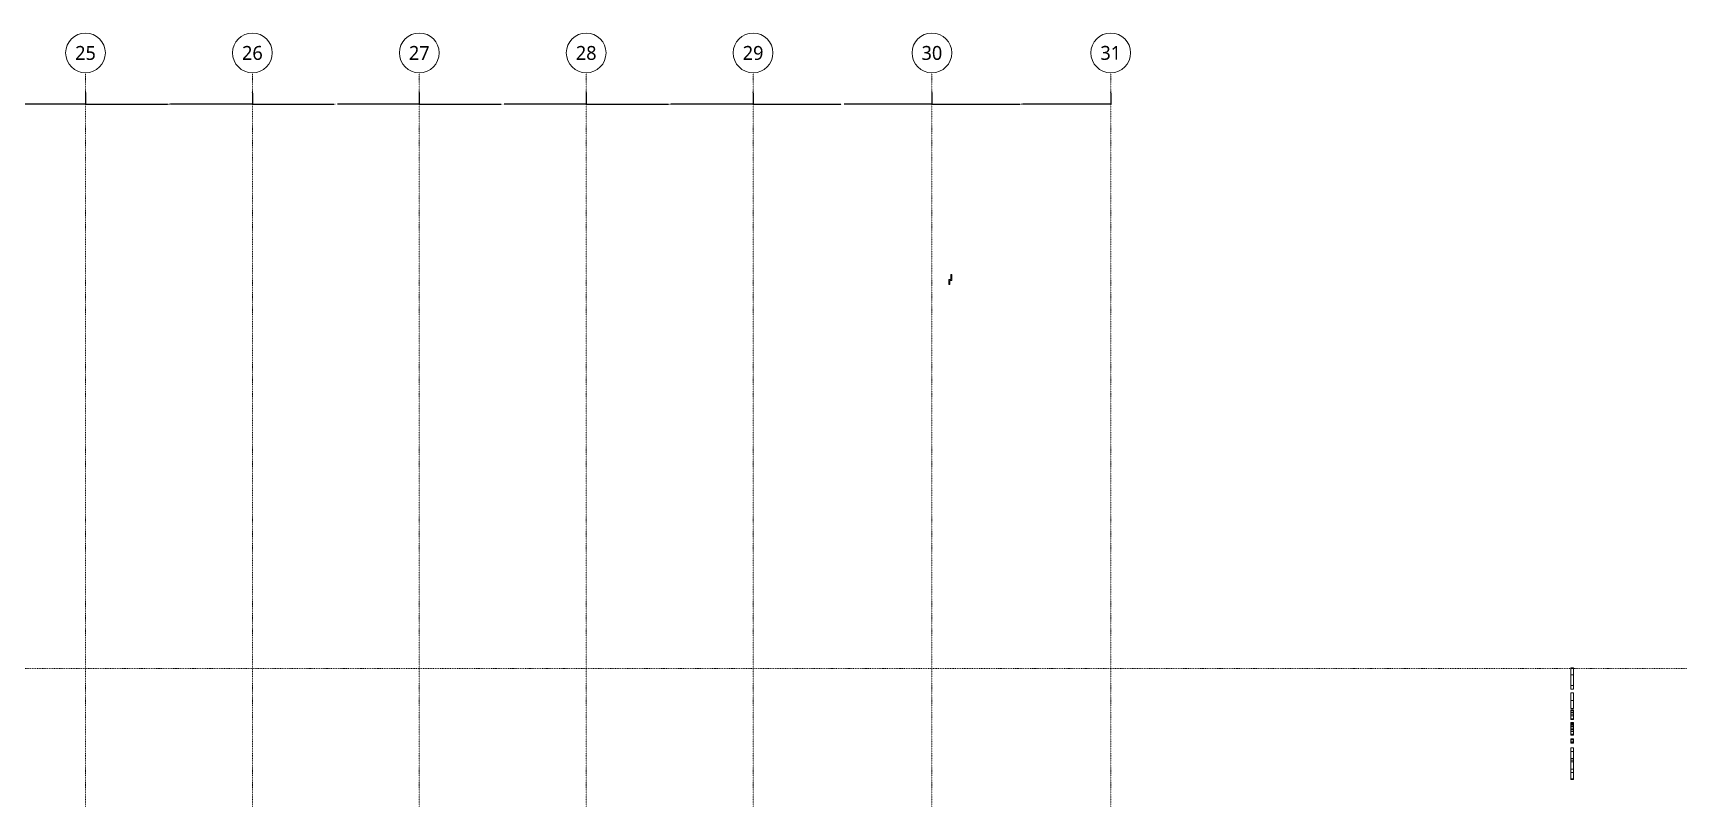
# Model space of a CAD drawing. Extents: x -255138 to 664740, y -29000 to 131250.
# Drawn here: x 207361 to 290600, y 92686 to 131250 of the extents above; entities that cross this region are included whole.
import ezdxf
from ezdxf.enums import TextEntityAlignment as Align

# ---------------------------------------------------------------- set-up
doc = ezdxf.new("R2010")
doc.units = 0
doc.header["$LTSCALE"] = 10
doc.linetypes.add('H12PL4$0$JJP_三點線', pattern=[0.9, 0.3, -0.15, 0, -0.15, 0, -0.15, 0, -0.15])
for name, color, linetype in [('H12PL4$0$A-DIM', 252, 'Continuous'), ('H12PL4$0$A-WALL-EX', 252, 'Continuous'), ('H12PL4$0$S-GRID', 252, 'Continuous')]:
    doc.layers.add(name, color=color, linetype=linetype)
doc.styles.add('H12PL4$0$dim-txt', font='isocp.shx', dxfattribs={"width": 0.7, "bigfont": 'chineset.shx'})
doc.styles.add('H12PL4$0$Standard', font='', dxfattribs={"width": 0.8})
doc.styles.get('H12PL4$0$Standard').set_extended_font_data('Microsoft JhengHei')
doc.dimstyles.new('H12PL4$0$ARCH-dim-200MM', dxfattribs={"dimscale": 200, "dimtxt": 0.3, "dimasz": 0.1, "dimexe": 0.1, "dimexo": 0.1, "dimgap": 0.05, "dimtad": 1, "dimdec": 0, "dimlfac": 10, "dimrnd": 0.5, "dimdsep": 46, "dimtxsty": 'H12PL4$0$dim-txt', "dimblk": 'H12PL4$0$_Dot', "dimcen": 2, "dimclrd": 256, "dimclre": 256, "dimclrt": 256, "dimadec": 0, "dimazin": 0, "dimtfac": 1, "dimtix": 1, "dimtmove": 2, "dimatfit": 3, "dimldrblk": 'H12PL4$0$_OBLIQUE', "dimfxl": 1, "dimtvp": 1, "dimtolj": 1, "dimarcsym": 0})

# ---------------------------------------------------------------- blocks, each defined once
blk = doc.blocks.new('*D191')
at = {"layer": 'DEFPOINTS', "color": 0, "linetype": 'Continuous', "transparency": 16777216}
for p in [(201600, 128250), (210000, 128250), (210000, 127670)]:
    blk.add_point(p, dxfattribs=at)
at = {"layer": 'H12PL4$0$A-DIM', "linetype": 'Continuous', "lineweight": -2, "transparency": 16777216}
for p, q in [((201600, 128230), (201600, 127650)), ((210000, 128230), (210000, 127650)), ((201620, 127670), (205721, 127670)), ((209980, 127670), (205879, 127670))]:
    blk.add_line(p, q, dxfattribs=at)
at = {"layer": 'H12PL4$0$A-DIM', "linetype": 'Continuous', "lineweight": 0, "transparency": 16777216, "insert": (205800, 127670), "char_height": 60, "attachment_point": 5, "style": 'H12PL4$0$dim-txt'}
blk.add_mtext('\\A1;84000', dxfattribs=at)
blk = doc.blocks.new('H12PL4$0$_Dot')
blk = doc.blocks.new('H12PL4$0$_OBLIQUE')
at = {"color": 0, "linetype": 'ByBlock', "lineweight": -2}
blk.add_line((-0.5, -0.5), (0.5, 0.5), dxfattribs=at)
blk = doc.blocks.new('*D192')
at = {"layer": 'DEFPOINTS', "color": 0, "linetype": 'Continuous', "transparency": 16777216}
for p in [(210000, 128250), (218400, 128250), (218400, 127670)]:
    blk.add_point(p, dxfattribs=at)
at = {"layer": 'H12PL4$0$A-DIM', "linetype": 'Continuous', "lineweight": -2, "transparency": 16777216}
for p, q in [((210000, 128230), (210000, 127650)), ((218400, 128230), (218400, 127650)), ((210020, 127670), (214121, 127670)), ((218380, 127670), (214279, 127670))]:
    blk.add_line(p, q, dxfattribs=at)
at = {"layer": 'H12PL4$0$A-DIM', "linetype": 'Continuous', "lineweight": 0, "transparency": 16777216, "insert": (214200, 127670), "char_height": 60, "attachment_point": 5, "style": 'H12PL4$0$dim-txt'}
blk.add_mtext('\\A1;84000', dxfattribs=at)
blk = doc.blocks.new('*D193')
at = {"layer": 'DEFPOINTS', "color": 0, "linetype": 'Continuous', "transparency": 16777216}
for p in [(218400, 128250), (226800, 128250), (226800, 127670)]:
    blk.add_point(p, dxfattribs=at)
at = {"layer": 'H12PL4$0$A-DIM', "linetype": 'Continuous', "lineweight": -2, "transparency": 16777216}
for p, q in [((218400, 128230), (218400, 127650)), ((226800, 128230), (226800, 127650)), ((218420, 127670), (222521, 127670)), ((226780, 127670), (222679, 127670))]:
    blk.add_line(p, q, dxfattribs=at)
at = {"layer": 'H12PL4$0$A-DIM', "linetype": 'Continuous', "lineweight": 0, "transparency": 16777216, "insert": (222600, 127670), "char_height": 60, "attachment_point": 5, "style": 'H12PL4$0$dim-txt'}
blk.add_mtext('\\A1;84000', dxfattribs=at)
blk = doc.blocks.new('*D194')
at = {"layer": 'DEFPOINTS', "color": 0, "linetype": 'Continuous', "transparency": 16777216}
for p in [(226800, 128250), (235200, 128250), (235200, 127670)]:
    blk.add_point(p, dxfattribs=at)
at = {"layer": 'H12PL4$0$A-DIM', "linetype": 'Continuous', "lineweight": -2, "transparency": 16777216}
for p, q in [((226800, 128230), (226800, 127650)), ((235200, 128230), (235200, 127650)), ((226820, 127670), (230921, 127670)), ((235180, 127670), (231079, 127670))]:
    blk.add_line(p, q, dxfattribs=at)
at = {"layer": 'H12PL4$0$A-DIM', "linetype": 'Continuous', "lineweight": 0, "transparency": 16777216, "insert": (231000, 127670), "char_height": 60, "attachment_point": 5, "style": 'H12PL4$0$dim-txt'}
blk.add_mtext('\\A1;84000', dxfattribs=at)
blk = doc.blocks.new('*D195')
at = {"layer": 'DEFPOINTS', "color": 0, "linetype": 'Continuous', "transparency": 16777216}
for p in [(235200, 128250), (243600, 128250), (243600, 127670)]:
    blk.add_point(p, dxfattribs=at)
at = {"layer": 'H12PL4$0$A-DIM', "linetype": 'Continuous', "lineweight": -2, "transparency": 16777216}
for p, q in [((235200, 128230), (235200, 127650)), ((243600, 128230), (243600, 127650)), ((235220, 127670), (239321, 127670)), ((243580, 127670), (239479, 127670))]:
    blk.add_line(p, q, dxfattribs=at)
at = {"layer": 'H12PL4$0$A-DIM', "linetype": 'Continuous', "lineweight": 0, "transparency": 16777216, "insert": (239400, 127670), "char_height": 60, "attachment_point": 5, "style": 'H12PL4$0$dim-txt'}
blk.add_mtext('\\A1;84000', dxfattribs=at)
blk = doc.blocks.new('*D196')
at = {"layer": 'DEFPOINTS', "color": 0, "linetype": 'Continuous', "transparency": 16777216}
for p in [(243600, 128250), (252600, 128250), (252600, 127670)]:
    blk.add_point(p, dxfattribs=at)
at = {"layer": 'H12PL4$0$A-DIM', "linetype": 'Continuous', "lineweight": -2, "transparency": 16777216}
for p, q in [((243600, 128230), (243600, 127650)), ((252600, 128230), (252600, 127650)), ((243620, 127670), (248022, 127670)), ((252580, 127670), (248178, 127670))]:
    blk.add_line(p, q, dxfattribs=at)
at = {"layer": 'H12PL4$0$A-DIM', "linetype": 'Continuous', "lineweight": 0, "transparency": 16777216, "insert": (248100, 127670), "char_height": 60, "attachment_point": 5, "style": 'H12PL4$0$dim-txt'}
blk.add_mtext('\\A1;90000', dxfattribs=at)
blk = doc.blocks.new('*D197')
at = {"layer": 'DEFPOINTS', "color": 0, "linetype": 'Continuous', "transparency": 16777216}
for p in [(252600, 128250), (261600, 128250), (261600, 127670)]:
    blk.add_point(p, dxfattribs=at)
at = {"layer": 'H12PL4$0$A-DIM', "linetype": 'Continuous', "lineweight": -2, "transparency": 16777216}
for p, q in [((252600, 128230), (252600, 127650)), ((261600, 128230), (261600, 127650)), ((252620, 127670), (257022, 127670)), ((261580, 127670), (257178, 127670))]:
    blk.add_line(p, q, dxfattribs=at)
at = {"layer": 'H12PL4$0$A-DIM', "linetype": 'Continuous', "lineweight": 0, "transparency": 16777216, "insert": (257100, 127670), "char_height": 60, "attachment_point": 5, "style": 'H12PL4$0$dim-txt'}
blk.add_mtext('\\A1;90000', dxfattribs=at)
blk = doc.blocks.new('H12PL4')
at = {"lineweight": 0}
blk.add_lwpolyline([(253550, 119092.66), (253550, 118842.66), (253450, 118842.66), (253450, 118592.66), (253500, 118592.66), (253500, 118792.66), (253600, 118792.66), (253600, 119092.66)], close=True, dxfattribs=at)
at = {"layer": 'H12PL4$0$A-WALL-EX', "lineweight": 0}
for p, q in [((284764.35, 99281.08), (284780.27, 99281.08)), ((284764.35, 99281.08), (284764.35, 99280.96)), ((284764.35, 99280.96), (284764.35, 99280.84)), ((284764.35, 99280.84), (284764.35, 99280.72)), ((284764.35, 99280.72), (284764.35, 99280.6)), ((284764.35, 99280.6), (284785.58, 99280.6)), ((284764.35, 99280.6), (284764.35, 99274.03)), ((284764.35, 99274.03), (284764.35, 99267.38)), ((284764.35, 99270.95), (284780.27, 99270.95)), ((284764.35, 99267.38), (284764.35, 99260.87)), ((284764.35, 99260.87), (284764.35, 99254.55)), ((284764.35, 99254.55), (284785.58, 99254.55)), ((284764.35, 99254.55), (284764.35, 99210.13)), ((284764.35, 99210.13), (284764.35, 99165.71)), ((284764.35, 99165.71), (284764.35, 99121.29)), ((284764.35, 99121.29), (284764.35, 99076.87)), ((284764.35, 99076.87), (284764.35, 99032.37)), ((284796.19, 99281.08), (284780.27, 99281.08)), ((284796.19, 99270.95), (284780.27, 99270.95)), ((284806.8, 99280.6), (284785.58, 99280.6)), ((284806.8, 99254.55), (284785.58, 99254.55)), ((284812.11, 99281.08), (284796.19, 99281.08)), ((284812.11, 99270.95), (284796.19, 99270.95)), ((284828.02, 99280.6), (284806.8, 99280.6)), ((284828.02, 99254.55), (284806.8, 99254.55)), ((284828.02, 99281.08), (284812.11, 99281.08)), ((284828.02, 99270.95), (284812.11, 99270.95)), ((284828.02, 99281.08), (284843.94, 99281.08)), ((284828.02, 99280.6), (284849.25, 99280.6)), ((284843.94, 99270.95), (284828.02, 99270.95)), ((284828.02, 99254.55), (284849.25, 99254.55)), ((284859.86, 99281.08), (284843.94, 99281.08)), ((284859.86, 99270.95), (284843.94, 99270.95)), ((284870.47, 99280.6), (284849.25, 99280.6)), ((284870.47, 99254.55), (284849.25, 99254.55)), ((284875.78, 99281.08), (284859.86, 99281.08)), ((284875.78, 99270.95), (284859.86, 99270.95)), ((284891.7, 99280.6), (284870.47, 99280.6)), ((284891.7, 99254.55), (284870.47, 99254.55)), ((284891.7, 99281.08), (284875.78, 99281.08)), ((284891.7, 99270.95), (284875.78, 99270.95)), ((284891.7, 99281.08), (284891.7, 99280.96)), ((284891.7, 99280.96), (284891.7, 99280.84)), ((284891.7, 99280.84), (284891.7, 99280.72)), ((284891.7, 99280.72), (284891.7, 99280.6)), ((284891.7, 99280.6), (284891.7, 99274.03)), ((284891.7, 99274.03), (284891.7, 99267.38)), ((284891.7, 99267.38), (284891.7, 99260.87)), ((284891.7, 99260.87), (284891.7, 99254.55)), ((284891.7, 99076.87), (284891.7, 99254.55)), ((284891.7, 99254.55), (284891.7, 99210.13)), ((284891.7, 99210.13), (284891.7, 99165.71)), ((284891.7, 99165.71), (284891.7, 99121.29)), ((284891.7, 99121.29), (284891.7, 99076.87)), ((284891.7, 99076.87), (284891.7, 99032.37)), ((284764.35, 99032.37), (284764.35, 98988.01)), ((284764.35, 98988.01), (284764.35, 98953.04)), ((284764.35, 98953.04), (284764.35, 98936.19)), ((284764.35, 98936.19), (284764.35, 98933.47)), ((284891.7, 98933.47), (284764.35, 98933.47)), ((284764.35, 98933.47), (284764.35, 98932.99)), ((284891.7, 98933.31), (284764.35, 98933.31)), ((284764.35, 98932.99), (284764.35, 98931.34)), ((284764.35, 98931.34), (284764.35, 98928.58)), ((284764.35, 98928.58), (284764.35, 98923.84)), ((284764.35, 98923.84), (284764.35, 98915.98)), ((284764.35, 98915.98), (284764.35, 98903.69)), ((284764.35, 98903.69), (284764.35, 98886.92)), ((284764.35, 98886.92), (284764.35, 98865.14)), ((284764.35, 98865.14), (284764.35, 98838.34)), ((284764.35, 98838.34), (284764.35, 98806.33)), ((284764.35, 98806.33), (284764.35, 98768.93)), ((284764.35, 98768.93), (284764.35, 98728.33)), ((284764.35, 98728.33), (284764.35, 98681.23)), ((284764.35, 98681.23), (284764.35, 98637.55)), ((284764.35, 98637.55), (284764.35, 98593.61)), ((284764.35, 98593.61), (284764.35, 98549.56)), ((284764.35, 98549.56), (284764.35, 98505.48)), ((284764.35, 98505.48), (284764.35, 98461.44)), ((284764.35, 98461.44), (284764.35, 98418.18)), ((284764.35, 98418.18), (284764.35, 98377.81)), ((284764.35, 98391.74), (284785.58, 98391.74)), ((284764.35, 98391.65), (284785.58, 98391.65)), ((284891.7, 98390.63), (284764.35, 98390.63)), ((284764.35, 98377.81), (284764.35, 98341.66)), ((284764.35, 98341.66), (284764.35, 98310.02)), ((284764.35, 98310.02), (284764.35, 98283.16)), ((284764.35, 98283.16), (284764.35, 98260.99)), ((284764.35, 98260.99), (284764.35, 98243.91)), ((284764.35, 98243.91), (284764.35, 98231.61)), ((284764.35, 98231.61), (284764.35, 98223.76)), ((284764.35, 98223.76), (284764.35, 98219.54)), ((284785.58, 98391.74), (284806.8, 98391.74)), ((284806.8, 98391.65), (284785.58, 98391.65)), ((284828.02, 98391.74), (284806.8, 98391.74)), ((284828.02, 98391.65), (284806.8, 98391.65)), ((284828.02, 98391.74), (284849.25, 98391.74)), ((284828.02, 98391.65), (284849.25, 98391.65)), ((284849.25, 98391.74), (284870.47, 98391.74)), ((284870.47, 98391.65), (284849.25, 98391.65)), ((284891.7, 98391.74), (284870.47, 98391.74)), ((284891.7, 98391.65), (284870.47, 98391.65)), ((284891.7, 99032.37), (284891.7, 98988.01)), ((284891.7, 98988.01), (284891.7, 98953.04)), ((284891.7, 98953.04), (284891.7, 98936.19)), ((284891.7, 98936.19), (284891.7, 98933.47)), ((284891.7, 98933.47), (284891.7, 98932.99)), ((284891.7, 98932.99), (284891.7, 98931.34)), ((284891.7, 98931.34), (284891.7, 98928.58)), ((284891.7, 98928.58), (284891.7, 98923.84)), ((284891.7, 98924.31), (284891.7, 98928.11)), ((284891.7, 98923.84), (284891.7, 98915.98)), ((284891.7, 98915.98), (284891.7, 98903.69)), ((284891.7, 98903.69), (284891.7, 98886.92)), ((284891.7, 98886.92), (284891.7, 98865.14)), ((284891.7, 98873.62), (284891.7, 98883.76)), ((284891.7, 98865.14), (284891.7, 98838.34)), ((284891.7, 98849.99), (284891.7, 98862.37)), ((284891.7, 98838.34), (284891.7, 98806.33)), ((284891.7, 98821.75), (284891.7, 98836.46)), ((284891.7, 98806.33), (284891.7, 98768.93)), ((284891.7, 98788.72), (284891.7, 98805.85)), ((284891.7, 98770.35), (284891.7, 98788.72)), ((284891.7, 98768.93), (284891.7, 98728.33)), ((284891.7, 98729.78), (284891.7, 98750.71)), ((284891.7, 98728.33), (284891.7, 98681.23)), ((284891.7, 98681.23), (284891.7, 98637.55)), ((284891.7, 98643.7), (284891.7, 98675.67)), ((284891.7, 98637.55), (284891.7, 98593.61)), ((284891.7, 98593.61), (284891.7, 98549.56)), ((284891.7, 98549.56), (284891.7, 98505.48)), ((284891.7, 98515.23), (284891.7, 98547.39)), ((284891.7, 98505.48), (284891.7, 98461.44)), ((284891.7, 98461.44), (284891.7, 98418.18)), ((284891.7, 98418.18), (284891.7, 98377.81)), ((284891.7, 98379.12), (284891.7, 98413.32)), ((284891.7, 98377.81), (284891.7, 98341.66)), ((284891.7, 98341.66), (284891.7, 98310.02)), ((284891.7, 98310.02), (284891.7, 98283.16)), ((284891.7, 98283.16), (284891.7, 98260.99)), ((284891.7, 98260.99), (284891.7, 98243.91)), ((284891.7, 98243.91), (284891.7, 98258.3)), ((284891.7, 98232.1), (284891.7, 98243.91)), ((284891.7, 98243.91), (284891.7, 98231.61)), ((284891.7, 98231.61), (284891.7, 98223.76)), ((284891.7, 98223.76), (284891.7, 98219.54)), ((284764.35, 98221.09), (284796.19, 98221.09)), ((284764.35, 98219.54), (284764.35, 98218.52)), ((284891.7, 98218.52), (284764.35, 98218.52)), ((284891.7, 98036.28), (284764.35, 98036.28)), ((284764.35, 98036.28), (284764.35, 98035.54)), ((284764.35, 98035.54), (284764.35, 98033.28)), ((284764.35, 98033.28), (284764.35, 98029.51)), ((284764.35, 98029.51), (284764.35, 98024.24)), ((284764.35, 98024.24), (284764.35, 98017.48)), ((284764.35, 98017.48), (284764.35, 98009.24)), ((284764.35, 98009.24), (284764.35, 97999.52)), ((284764.35, 97999.52), (284764.35, 97988.46)), ((284764.35, 97988.46), (284764.35, 97975.69)), ((284764.35, 97975.69), (284764.35, 97960.98)), ((284764.35, 97960.98), (284764.35, 97944.56)), ((284764.35, 97944.56), (284764.35, 97926.26)), ((284764.35, 97926.26), (284764.35, 97906.25)), ((284764.35, 97906.25), (284764.35, 97884.59)), ((284764.35, 97884.59), (284764.35, 97861.33)), ((284764.35, 97861.33), (284764.35, 97836.48)), ((284764.35, 97836.48), (284764.35, 97810.11)), ((284764.35, 97810.11), (284764.35, 97782.22)), ((284764.35, 97782.22), (284764.35, 97752.49)), ((284764.35, 97752.49), (284764.35, 97725.6)), ((284764.35, 97725.6), (284764.35, 97697.41)), ((284764.35, 97697.41), (284764.35, 97669.05)), ((284764.35, 97669.05), (284764.35, 97640.56)), ((284764.35, 97640.56), (284764.35, 97611.94)), ((284764.35, 97639.15), (284828.02, 97639.15)), ((284764.35, 97611.94), (284764.35, 97583.22)), ((284764.35, 97583.22), (284764.35, 97554.59)), ((284764.35, 97554.59), (284764.35, 97525.88)), ((284764.35, 97525.88), (284764.35, 97498.38)), ((284764.35, 97498.38), (284764.35, 97472.13)), ((284764.35, 97472.13), (284764.35, 97446.69)), ((284764.35, 97446.69), (284764.35, 97422.4)), ((284764.35, 97422.4), (284764.35, 97399.48)), ((284764.35, 97399.48), (284764.35, 97377.95)), ((284828.02, 98221.09), (284796.19, 98221.09)), ((284859.86, 98221.09), (284828.02, 98221.09)), ((284891.7, 97639.15), (284828.02, 97639.15)), ((284891.7, 98221.09), (284859.86, 98221.09)), ((284891.7, 98219.54), (284891.7, 98218.52)), ((284891.7, 98218.5), (284891.7, 98218.52)), ((284891.7, 98036.28), (284891.7, 98035.54)), ((284891.7, 98035.54), (284891.7, 98033.28)), ((284891.7, 98033.28), (284891.7, 98029.51)), ((284891.7, 98029.51), (284891.7, 98024.24)), ((284891.7, 98024.24), (284891.7, 98017.48)), ((284891.7, 98017.48), (284891.7, 98009.24)), ((284891.7, 98009.24), (284891.7, 97999.52)), ((284891.7, 97999.52), (284891.7, 97988.46)), ((284891.7, 97988.46), (284891.7, 97975.69)), ((284891.7, 97975.69), (284891.7, 97960.98)), ((284891.7, 97960.98), (284891.7, 97944.56)), ((284891.7, 97944.56), (284891.7, 97926.26)), ((284891.7, 97926.26), (284891.7, 97906.25)), ((284891.7, 97906.25), (284891.7, 97884.59)), ((284891.7, 97884.59), (284891.7, 97861.33)), ((284891.7, 97861.33), (284891.7, 97836.48)), ((284891.7, 97836.48), (284891.7, 97810.11)), ((284891.7, 97810.11), (284891.7, 97782.22)), ((284891.7, 97782.22), (284891.7, 97752.49)), ((284891.7, 97752.49), (284891.7, 97725.6)), ((284891.7, 97725.6), (284891.7, 97697.41)), ((284891.7, 97697.41), (284891.7, 97669.05)), ((284891.7, 97669.05), (284891.7, 97640.56)), ((284891.7, 97640.56), (284891.7, 97611.94)), ((284891.7, 97611.94), (284891.7, 97583.22)), ((284891.7, 97583.22), (284891.7, 97554.59)), ((284891.7, 97554.59), (284891.7, 97525.88)), ((284891.7, 97525.88), (284891.7, 97498.38)), ((284891.7, 97498.38), (284891.7, 97472.13)), ((284891.7, 97472.13), (284891.7, 97446.69)), ((284891.7, 97446.69), (284891.7, 97422.4)), ((284891.7, 97422.4), (284891.7, 97399.48)), ((284891.7, 97399.48), (284891.7, 97377.95)), ((284764.35, 97377.95), (284764.35, 97357.85)), ((284764.35, 97357.85), (284764.35, 97339.2)), ((284764.35, 97339.2), (284764.35, 97322.01)), ((284764.35, 97322.01), (284764.35, 97306.31)), ((284764.35, 97306.31), (284764.35, 97292.89)), ((284764.35, 97292.89), (284764.35, 97281.24)), ((284764.35, 97281.24), (284764.35, 97269.63)), ((284764.35, 97269.63), (284764.35, 97261.51)), ((284764.35, 97261.51), (284764.35, 97255.07)), ((284764.35, 97255.07), (284764.35, 97250.24)), ((284764.35, 97250.24), (284764.35, 97246.95)), ((284764.35, 97246.95), (284764.35, 97245.13)), ((284764.35, 97245.13), (284764.35, 97244.7)), ((284891.7, 97244.7), (284764.35, 97244.7)), ((284764.35, 97166.8), (284785.58, 97166.8)), ((284764.35, 97166.8), (284764.35, 97161.08)), ((284764.35, 97161.08), (284764.35, 97155.52)), ((284764.35, 97155.52), (284764.35, 97149.72)), ((284764.35, 97149.72), (284764.35, 97144.17)), ((284764.35, 97144.17), (284785.58, 97144.17)), ((284764.35, 97144.17), (284764.35, 97121.3)), ((284764.35, 97098.23), (284764.35, 97121.3)), ((284764.35, 97117.67), (284785.58, 97117.67)), ((284764.35, 97075), (284764.35, 97098.23)), ((284764.35, 97051.62), (284764.35, 97075)), ((284764.35, 97028.13), (284764.35, 97051.62)), ((284764.35, 97031.5), (284785.58, 97031.5)), ((284764.35, 97004.55), (284764.35, 97028.13)), ((284764.35, 96980.85), (284764.35, 97004.55)), ((284764.35, 96957.06), (284764.35, 96980.85)), ((284764.35, 96957.06), (284764.35, 96936.79)), ((284764.35, 96957.06), (284806.8, 96957.06)), ((284764.35, 96917.36), (284764.35, 96936.79)), ((284764.35, 96897.97), (284764.35, 96917.36)), ((284764.35, 96879.34), (284764.35, 96897.97)), ((284764.35, 96861.5), (284764.35, 96879.34)), ((284764.35, 96870.57), (284796.19, 96870.57)), ((284764.35, 96867.52), (284782.54, 96867.52)), ((284764.35, 96866.26), (284782.54, 96866.26)), ((284764.35, 96863.79), (284796.19, 96863.79)), ((284764.35, 96863.68), (284796.19, 96863.68)), ((284764.35, 96844.08), (284764.35, 96861.5)), ((284764.35, 96827.48), (284764.35, 96844.08)), ((284764.35, 96811.74), (284764.35, 96827.48)), ((284764.35, 96796.87), (284764.35, 96811.74)), ((284764.35, 96782.91), (284764.35, 96796.87)), ((284764.35, 96769.85), (284764.35, 96782.91)), ((284764.35, 96757.71), (284764.35, 96769.85)), ((284764.35, 96746.52), (284764.35, 96757.71)), ((284764.35, 96736.27), (284764.35, 96746.52)), ((284764.35, 96727.59), (284764.35, 96736.27)), ((284764.35, 96718.7), (284764.35, 96727.59)), ((284764.35, 96718.7), (284764.35, 96709.99)), ((284764.35, 96718.7), (284796.19, 96718.7)), ((284764.35, 96703.08), (284764.35, 96709.99)), ((284764.35, 96697.84), (284764.35, 96703.08)), ((284764.35, 96694.11), (284764.35, 96697.84)), ((284764.35, 96697.16), (284785.58, 96697.16)), ((284764.35, 96695.67), (284785.58, 96695.67)), ((284764.35, 96691.72), (284764.35, 96694.11)), ((284764.35, 96690.49), (284764.35, 96691.72)), ((284764.35, 96690.23), (284764.35, 96690.49)), ((284891.7, 96690.32), (284764.35, 96690.32)), ((284764.35, 96690.23), (284796.19, 96690.23)), ((284800.74, 96867.52), (284782.54, 96867.52)), ((284782.54, 96866.26), (284800.74, 96866.26)), ((284806.8, 97166.8), (284785.58, 97166.8)), ((284806.8, 97144.17), (284785.58, 97144.17)), ((284785.58, 97117.67), (284806.8, 97117.67)), ((284806.8, 97031.5), (284785.58, 97031.5)), ((284785.58, 96697.16), (284806.8, 96697.16)), ((284806.8, 96695.67), (284785.58, 96695.67)), ((284828.02, 96870.57), (284796.19, 96870.57)), ((284828.02, 96863.79), (284796.19, 96863.79)), ((284828.02, 96863.68), (284796.19, 96863.68)), ((284828.02, 96718.7), (284796.19, 96718.7)), ((284828.02, 96690.23), (284796.19, 96690.23)), ((284818.93, 96867.52), (284800.74, 96867.52)), ((284800.74, 96866.26), (284818.93, 96866.26)), ((284828.02, 97166.8), (284806.8, 97166.8)), ((284828.02, 97144.17), (284806.8, 97144.17)), ((284828.02, 97117.67), (284806.8, 97117.67)), ((284828.02, 97031.5), (284806.8, 97031.5)), ((284849.25, 96957.06), (284806.8, 96957.06)), ((284828.02, 96697.16), (284806.8, 96697.16)), ((284828.02, 96695.67), (284806.8, 96695.67)), ((284837.12, 96867.52), (284818.93, 96867.52)), ((284818.93, 96866.26), (284837.12, 96866.26)), ((284828.02, 97166.8), (284849.25, 97166.8)), ((284828.02, 97144.17), (284849.25, 97144.17)), ((284828.02, 97117.67), (284849.25, 97117.67)), ((284828.02, 97031.5), (284849.25, 97031.5)), ((284859.86, 96870.57), (284828.02, 96870.57)), ((284859.86, 96863.79), (284828.02, 96863.79)), ((284859.86, 96863.68), (284828.02, 96863.68)), ((284828.02, 96718.7), (284859.86, 96718.7)), ((284828.02, 96697.16), (284849.25, 96697.16)), ((284828.02, 96695.67), (284849.25, 96695.67)), ((284859.86, 96690.23), (284828.02, 96690.23)), ((284855.31, 96867.52), (284837.12, 96867.52)), ((284837.12, 96866.26), (284855.31, 96866.26)), ((284870.47, 97166.8), (284849.25, 97166.8)), ((284870.47, 97144.17), (284849.25, 97144.17)), ((284849.25, 97117.67), (284870.47, 97117.67)), ((284870.47, 97031.5), (284849.25, 97031.5)), ((284891.7, 96957.06), (284849.25, 96957.06)), ((284849.25, 96697.16), (284870.47, 96697.16)), ((284870.47, 96695.67), (284849.25, 96695.67)), ((284873.5, 96867.52), (284855.31, 96867.52)), ((284855.31, 96866.26), (284873.5, 96866.26)), ((284891.7, 96870.57), (284859.86, 96870.57)), ((284891.7, 96863.79), (284859.86, 96863.79)), ((284891.7, 96863.68), (284859.86, 96863.68)), ((284891.7, 96718.7), (284859.86, 96718.7)), ((284891.7, 96690.23), (284859.86, 96690.23)), ((284891.7, 97166.8), (284870.47, 97166.8)), ((284891.7, 97144.17), (284870.47, 97144.17)), ((284891.7, 97117.67), (284870.47, 97117.67)), ((284891.7, 97031.5), (284870.47, 97031.5)), ((284891.7, 96697.16), (284870.47, 96697.16)), ((284891.7, 96695.67), (284870.47, 96695.67)), ((284891.7, 96867.52), (284873.5, 96867.52)), ((284891.7, 96866.26), (284873.5, 96866.26)), ((284891.7, 97377.95), (284891.7, 97357.85)), ((284891.7, 97357.85), (284891.7, 97339.2)), ((284891.7, 97339.2), (284891.7, 97322.01)), ((284891.7, 97322.01), (284891.7, 97306.31)), ((284891.7, 97306.31), (284891.7, 97292.89)), ((284891.7, 97292.89), (284891.7, 97281.24)), ((284891.7, 97281.24), (284891.7, 97269.63)), ((284891.7, 97269.63), (284891.7, 97261.51)), ((284891.7, 97261.51), (284891.7, 97255.07)), ((284891.7, 97255.07), (284891.7, 97250.24)), ((284891.7, 97250.24), (284891.7, 97246.95)), ((284891.7, 97246.95), (284891.7, 97245.13)), ((284891.7, 97245.13), (284891.7, 97244.7)), ((284891.7, 97166.8), (284891.7, 97161.08)), ((284891.7, 97166.8), (284891.7, 97161.08)), ((284891.7, 97155.52), (284891.7, 97161.08)), ((284891.7, 97149.72), (284891.7, 97155.52)), ((284891.7, 97144.17), (284891.7, 97149.72)), ((284891.7, 97144.17), (284891.7, 97121.3)), ((284891.7, 97098.23), (284891.7, 97121.3)), ((284891.7, 97075), (284891.7, 97098.23)), ((284891.7, 97074.8), (284891.7, 97075)), ((284891.7, 97051.62), (284891.7, 97075)), ((284891.7, 97028.13), (284891.7, 97051.62)), ((284891.7, 97004.55), (284891.7, 97028.13)), ((284891.7, 97004.47), (284891.7, 97004.55)), ((284891.7, 96980.85), (284891.7, 97004.55)), ((284891.7, 96957.06), (284891.7, 96980.85)), ((284891.7, 96957.06), (284891.7, 96936.79)), ((284891.7, 96917.36), (284891.7, 96936.79)), ((284891.7, 96897.97), (284891.7, 96917.36)), ((284891.7, 96879.34), (284891.7, 96897.97)), ((284891.7, 96861.5), (284891.7, 96879.34)), ((284891.7, 96844.08), (284891.7, 96861.5)), ((284891.7, 96827.48), (284891.7, 96844.08)), ((284891.7, 96811.74), (284891.7, 96827.48)), ((284891.7, 96796.87), (284891.7, 96811.74)), ((284891.7, 96782.91), (284891.7, 96796.87)), ((284891.7, 96769.85), (284891.7, 96782.91)), ((284891.7, 96757.71), (284891.7, 96769.85)), ((284891.7, 96746.52), (284891.7, 96757.71)), ((284891.7, 96736.27), (284891.7, 96746.52)), ((284891.7, 96727.59), (284891.7, 96736.27)), ((284891.7, 96718.7), (284891.7, 96727.59)), ((284891.7, 96710.92), (284891.7, 96718.7)), ((284891.7, 96718.7), (284891.7, 96709.99)), ((284891.7, 96703.08), (284891.7, 96709.99)), ((284891.7, 96697.84), (284891.7, 96703.08)), ((284891.7, 96694.11), (284891.7, 96697.84)), ((284891.7, 96691.72), (284891.7, 96694.11)), ((284891.7, 96690.49), (284891.7, 96691.72)), ((284891.7, 96690.23), (284891.7, 96690.49)), ((284764.35, 96526.55), (284764.35, 96511.75)), ((284764.35, 96526.55), (284785.58, 96526.55)), ((284764.35, 96511.75), (284764.35, 96509.45)), ((284764.35, 96509.45), (284785.58, 96509.45)), ((284764.35, 96509.45), (284764.35, 96501.6)), ((284764.35, 96501.6), (284764.35, 96493.66)), ((284764.35, 96493.66), (284764.35, 96485.9)), ((284764.35, 96485.9), (284764.35, 96478.39)), ((284764.35, 96478.39), (284785.58, 96478.39)), ((284764.35, 96478.39), (284764.35, 96453.61)), ((284764.35, 96467.65), (284789.82, 96467.65)), ((284764.35, 96456.22), (284785.58, 96456.22)), ((284764.35, 96428.49), (284764.35, 96453.61)), ((284764.35, 96432.64), (284785.58, 96432.64)), ((284764.35, 96403.19), (284764.35, 96428.49)), ((284764.35, 96377.62), (284764.35, 96403.19)), ((284764.35, 96351.88), (284764.35, 96377.62)), ((284764.35, 96358.96), (284785.58, 96358.96)), ((284764.35, 96325.98), (284764.35, 96351.88)), ((284764.35, 96330.6), (284789.82, 96330.6)), ((284764.35, 96299.91), (284764.35, 96325.98)), ((284764.35, 96273.69), (284764.35, 96299.91)), ((284764.35, 96247.32), (284764.35, 96273.69)), ((284764.35, 96256.29), (284785.58, 96256.29)), ((284764.35, 96221.25), (284764.35, 96247.32)), ((284764.35, 96194.77), (284764.35, 96221.25)), ((284764.35, 96169.06), (284764.35, 96194.77)), ((284764.35, 96188.75), (284806.8, 96188.75)), ((284764.35, 96144.33), (284764.35, 96169.06)), ((284764.35, 96120.56), (284764.35, 96144.33)), ((284764.35, 96097.3), (284764.35, 96120.56)), ((284764.35, 96075.17), (284764.35, 96097.3)), ((284764.35, 96091.46), (284806.8, 96091.46)), ((284764.35, 96090.7), (284806.8, 96090.7)), ((284764.35, 96054.22), (284764.35, 96075.17)), ((284891.7, 96074.87), (284764.35, 96074.87)), ((284764.35, 96074.84), (284828.02, 96074.84)), ((284764.35, 96034.46), (284764.35, 96054.22)), ((284764.35, 96015.94), (284764.35, 96034.46)), ((284764.35, 95998.69), (284764.35, 96015.94)), ((284764.35, 95998.77), (284764.35, 95998.69)), ((284764.35, 95982.73), (284764.35, 95998.69)), ((284764.35, 95982.73), (284764.35, 95982.6)), ((284764.35, 95968.09), (284764.35, 95982.73)), ((284764.35, 95955.49), (284764.35, 95968.09)), ((284764.35, 95942.93), (284764.35, 95955.49)), ((284764.35, 95955.08), (284764.35, 95942.93)), ((284764.35, 95944.82), (284806.8, 95944.82)), ((284764.35, 95942.93), (284764.35, 95932.99)), ((284764.35, 95942.93), (284828.02, 95942.93)), ((284764.35, 95932.99), (284764.35, 95924.27)), ((284764.35, 95924.03), (284764.35, 95932.99)), ((284764.35, 95916.5), (284764.35, 95924.03)), ((284764.35, 95910.35), (284764.35, 95916.5)), ((284764.35, 95905.5), (284764.35, 95910.35)), ((284764.35, 95902.16), (284764.35, 95905.5)), ((284764.35, 95900.15), (284764.35, 95902.16)), ((284764.35, 95899.55), (284764.35, 95900.15)), ((284891.7, 95899.57), (284764.35, 95899.57)), ((284891.7, 95899.55), (284764.35, 95899.55)), ((284785.58, 96526.55), (284806.8, 96526.55)), ((284806.8, 96509.45), (284785.58, 96509.45)), ((284806.8, 96478.39), (284785.58, 96478.39)), ((284785.58, 96456.22), (284806.8, 96456.22)), ((284806.8, 96432.64), (284785.58, 96432.64)), ((284806.8, 96358.96), (284785.58, 96358.96)), ((284806.8, 96256.29), (284785.58, 96256.29)), ((284789.82, 96467.65), (284815.29, 96467.65)), ((284815.29, 96330.6), (284789.82, 96330.6)), ((284828.02, 96526.55), (284806.8, 96526.55)), ((284828.02, 96509.45), (284806.8, 96509.45)), ((284828.02, 96478.39), (284806.8, 96478.39)), ((284828.02, 96456.22), (284806.8, 96456.22)), ((284828.02, 96432.64), (284806.8, 96432.64)), ((284828.02, 96358.96), (284806.8, 96358.96)), ((284828.02, 96256.29), (284806.8, 96256.29)), ((284849.25, 96188.75), (284806.8, 96188.75)), ((284849.25, 96091.46), (284806.8, 96091.46)), ((284849.25, 96090.7), (284806.8, 96090.7)), ((284849.25, 95944.82), (284806.8, 95944.82)), ((284815.29, 96467.65), (284840.76, 96467.65)), ((284840.76, 96330.6), (284815.29, 96330.6)), ((284828.02, 96526.55), (284849.25, 96526.55)), ((284828.02, 96509.45), (284849.25, 96509.45)), ((284828.02, 96478.39), (284849.25, 96478.39)), ((284828.02, 96456.22), (284849.25, 96456.22)), ((284828.02, 96432.64), (284849.25, 96432.64)), ((284828.02, 96358.96), (284849.25, 96358.96)), ((284828.02, 96256.29), (284849.25, 96256.29)), ((284891.7, 96074.84), (284828.02, 96074.84)), ((284891.7, 95942.93), (284828.02, 95942.93)), ((284840.76, 96467.65), (284866.23, 96467.65)), ((284866.23, 96330.6), (284840.76, 96330.6)), ((284849.25, 96526.55), (284870.47, 96526.55)), ((284870.47, 96509.45), (284849.25, 96509.45)), ((284870.47, 96478.39), (284849.25, 96478.39)), ((284849.25, 96456.22), (284870.47, 96456.22)), ((284870.47, 96432.64), (284849.25, 96432.64)), ((284870.47, 96358.96), (284849.25, 96358.96)), ((284870.47, 96256.29), (284849.25, 96256.29)), ((284891.7, 96188.75), (284849.25, 96188.75)), ((284891.7, 96091.46), (284849.25, 96091.46)), ((284891.7, 96090.7), (284849.25, 96090.7)), ((284891.7, 95944.82), (284849.25, 95944.82)), ((284891.7, 96467.65), (284866.23, 96467.65)), ((284891.7, 96330.6), (284866.23, 96330.6)), ((284891.7, 96526.55), (284870.47, 96526.55)), ((284891.7, 96509.45), (284870.47, 96509.45)), ((284891.7, 96478.39), (284870.47, 96478.39)), ((284891.7, 96456.22), (284870.47, 96456.22)), ((284891.7, 96432.64), (284870.47, 96432.64)), ((284891.7, 96358.96), (284870.47, 96358.96)), ((284891.7, 96256.29), (284870.47, 96256.29)), ((284891.7, 96526.55), (284891.7, 96511.75)), ((284891.7, 96509.45), (284891.7, 96511.75)), ((284891.7, 96509.45), (284891.7, 96501.6)), ((284891.7, 96493.66), (284891.7, 96501.6)), ((284891.7, 96485.9), (284891.7, 96493.66)), ((284891.7, 96478.39), (284891.7, 96485.9)), ((284891.7, 96478.39), (284891.7, 96453.61)), ((284891.7, 96428.49), (284891.7, 96453.61)), ((284891.7, 96403.19), (284891.7, 96428.49)), ((284891.7, 96377.62), (284891.7, 96403.19)), ((284891.7, 96351.88), (284891.7, 96377.62)), ((284891.7, 96325.98), (284891.7, 96351.88)), ((284891.7, 96299.91), (284891.7, 96325.98)), ((284891.7, 96273.69), (284891.7, 96299.91)), ((284891.7, 96247.32), (284891.7, 96273.69)), ((284891.7, 96221.25), (284891.7, 96247.32)), ((284891.7, 96194.77), (284891.7, 96221.25)), ((284891.7, 96169.06), (284891.7, 96194.77)), ((284891.7, 96144.33), (284891.7, 96169.06)), ((284891.7, 96120.56), (284891.7, 96144.33)), ((284891.7, 96097.3), (284891.7, 96120.56)), ((284891.7, 96075.17), (284891.7, 96097.3)), ((284891.7, 96054.22), (284891.7, 96075.17)), ((284891.7, 96034.46), (284891.7, 96054.22)), ((284891.7, 96015.94), (284891.7, 96034.46)), ((284891.7, 95998.69), (284891.7, 96015.94)), ((284891.7, 95998.77), (284891.7, 95998.69)), ((284891.7, 95982.73), (284891.7, 95998.69)), ((284891.7, 95982.73), (284891.7, 95982.6)), ((284891.7, 95968.09), (284891.7, 95982.73)), ((284891.7, 95955.49), (284891.7, 95968.09)), ((284891.7, 95942.93), (284891.7, 95955.49)), ((284891.7, 95955.08), (284891.7, 95942.93)), ((284891.7, 95942.93), (284891.7, 95953.76)), ((284891.7, 95942.93), (284891.7, 95932.99)), ((284891.7, 95932.99), (284891.7, 95924.27)), ((284891.7, 95924.03), (284891.7, 95932.99)), ((284891.7, 95916.5), (284891.7, 95924.03)), ((284891.7, 95910.35), (284891.7, 95916.5)), ((284891.7, 95905.5), (284891.7, 95910.35)), ((284891.7, 95902.16), (284891.7, 95905.5)), ((284891.7, 95900.15), (284891.7, 95902.16)), ((284891.7, 95899.55), (284891.7, 95900.15)), ((284764.35, 95712), (284764.35, 95711.99)), ((284764.35, 95711.35), (284764.35, 95711.99)), ((284764.35, 95711.99), (284806.8, 95711.99)), ((284764.35, 95709.63), (284764.35, 95711.35)), ((284764.35, 95706.91), (284764.35, 95709.63)), ((284764.35, 95703.25), (284764.35, 95706.91)), ((284764.35, 95698.73), (284764.35, 95703.25)), ((284764.35, 95693.04), (284764.35, 95698.73)), ((284764.35, 95686.69), (284764.35, 95693.04)), ((284764.35, 95688.83), (284764.35, 95688.2)), ((284764.35, 95688.83), (284789.82, 95688.83)), ((284764.35, 95688.2), (284764.35, 95687.58)), ((284764.35, 95687.58), (284764.35, 95686.96)), ((284764.35, 95686.96), (284764.35, 95686.34)), ((284764.35, 95679.55), (284764.35, 95686.69)), ((284764.35, 95686.34), (284789.82, 95686.34)), ((284764.35, 95686.34), (284764.35, 95644.06)), ((284764.35, 95671.36), (284764.35, 95679.55)), ((284764.35, 95662.57), (284764.35, 95671.36)), ((284764.35, 95653.29), (284764.35, 95662.57)), ((284764.35, 95643.61), (284764.35, 95653.29)), ((284764.35, 95644.06), (284764.35, 95601.77)), ((284764.35, 95633.64), (284764.35, 95643.61)), ((284764.35, 95623.47), (284764.35, 95633.64)), ((284764.35, 95613.2), (284764.35, 95623.47)), ((284764.35, 95608.06), (284764.35, 95613.2)), ((284764.35, 95602.94), (284764.35, 95608.06)), ((284764.35, 95602.94), (284764.35, 95594.24)), ((284764.35, 95602.94), (284796.19, 95602.94)), ((284764.35, 95601.77), (284764.35, 95559.55)), ((284764.35, 95594.24), (284764.35, 95585.39)), ((284764.35, 95585.39), (284764.35, 95576.61)), ((284764.35, 95576.61), (284764.35, 95568.17)), ((284764.35, 95568.17), (284764.35, 95560.1)), ((284764.35, 95560.1), (284764.35, 95552.4)), ((284764.35, 95517.35), (284764.35, 95559.55)), ((284764.35, 95552.4), (284764.35, 95544.87)), ((284764.35, 95544.87), (284764.35, 95537.7)), ((284764.35, 95537.7), (284764.35, 95530.95)), ((284764.35, 95530.95), (284764.35, 95524.65)), ((284764.35, 95524.65), (284764.35, 95518.81)), ((284764.35, 95519.84), (284789.82, 95519.84)), ((284764.35, 95518.81), (284764.35, 95513.46)), ((284764.35, 95517.35), (284789.82, 95517.35)), ((284764.35, 95513.46), (284764.35, 95508.6)), ((284764.35, 95508.6), (284764.35, 95504.27)), ((284764.35, 95504.27), (284764.35, 95500.48)), ((284764.35, 95500.48), (284764.35, 95497.27)), ((284764.35, 95497.27), (284764.35, 95494.59)), ((284764.35, 95494.59), (284764.35, 95492.7)), ((284764.35, 95492.7), (284764.35, 95491.63)), ((284764.35, 95491.63), (284764.35, 95491.4)), ((284764.35, 95491.4), (284796.19, 95491.4)), ((284764.35, 95252.74), (284785.58, 95252.74)), ((284764.35, 95252.74), (284764.35, 95252.72)), ((284764.35, 95252.72), (284764.35, 95252.7)), ((284764.35, 95252.7), (284764.35, 95252.68)), ((284764.35, 95252.68), (284764.35, 95252.66)), ((284764.35, 95252.66), (284785.58, 95252.66)), ((284764.35, 95252.66), (284764.35, 95252.52)), ((284764.35, 95252.52), (284764.35, 95252.42)), ((284764.35, 95252.42), (284764.35, 95252.32)), ((284764.35, 95252.32), (284764.35, 95252.19)), ((284764.35, 95252.19), (284764.35, 95251.98)), ((284764.35, 95251.98), (284764.35, 95251.67)), ((284764.35, 95251.67), (284764.35, 95251.21)), ((284764.35, 95251.21), (284764.35, 95250)), ((284764.35, 95250), (284764.35, 95245.96)), ((284764.35, 95245.96), (284764.35, 95237.29)), ((284764.35, 95237.29), (284764.35, 95222.67)), ((284764.35, 95222.67), (284764.35, 95201.13)), ((284764.35, 95201.13), (284764.35, 95171.61)), ((284764.35, 95171.61), (284764.35, 95133.12)), ((284764.35, 95133.12), (284764.35, 95087.04)), ((284764.35, 95087.04), (284764.35, 95033.12)), ((284764.35, 95080.93), (284785.58, 95080.93)), ((284764.35, 95080.86), (284785.58, 95080.86)), ((284764.35, 95033.12), (284764.35, 94980.46)), ((284764.35, 94980.46), (284764.35, 94926.77)), ((284764.35, 94926.77), (284764.35, 94872.66)), ((284806.8, 95252.74), (284785.58, 95252.74)), ((284806.8, 95252.66), (284785.58, 95252.66)), ((284806.8, 95080.93), (284785.58, 95080.93)), ((284806.8, 95080.86), (284785.58, 95080.86)), ((284789.82, 95688.83), (284815.29, 95688.83)), ((284815.29, 95686.34), (284789.82, 95686.34)), ((284789.82, 95519.84), (284815.29, 95519.84)), ((284789.82, 95517.35), (284815.29, 95517.35)), ((284796.19, 95602.94), (284828.02, 95602.94)), ((284828.02, 95491.4), (284796.19, 95491.4)), ((284849.25, 95711.99), (284806.8, 95711.99)), ((284828.02, 95252.74), (284806.8, 95252.74)), ((284828.02, 95252.66), (284806.8, 95252.66)), ((284828.02, 95080.93), (284806.8, 95080.93)), ((284828.02, 95080.86), (284806.8, 95080.86)), ((284815.29, 95688.83), (284840.76, 95688.83)), ((284840.76, 95686.34), (284815.29, 95686.34)), ((284815.29, 95519.84), (284840.76, 95519.84)), ((284815.29, 95517.35), (284840.76, 95517.35)), ((284828.02, 95602.94), (284859.86, 95602.94)), ((284859.86, 95491.4), (284828.02, 95491.4)), ((284828.02, 95252.74), (284849.25, 95252.74)), ((284828.02, 95252.66), (284849.25, 95252.66)), ((284828.02, 95080.93), (284849.25, 95080.93)), ((284849.25, 95080.86), (284828.02, 95080.86)), ((284840.76, 95688.83), (284866.23, 95688.83)), ((284866.23, 95686.34), (284840.76, 95686.34)), ((284840.76, 95519.84), (284866.23, 95519.84)), ((284840.76, 95517.35), (284866.23, 95517.35)), ((284891.7, 95711.99), (284849.25, 95711.99)), ((284870.47, 95252.74), (284849.25, 95252.74)), ((284870.47, 95252.66), (284849.25, 95252.66)), ((284870.47, 95080.93), (284849.25, 95080.93)), ((284870.47, 95080.86), (284849.25, 95080.86)), ((284891.7, 95602.94), (284859.86, 95602.94)), ((284891.7, 95491.4), (284859.86, 95491.4)), ((284891.7, 95688.83), (284866.23, 95688.83)), ((284891.7, 95686.34), (284866.23, 95686.34)), ((284891.7, 95519.84), (284866.23, 95519.84)), ((284891.7, 95517.35), (284866.23, 95517.35)), ((284891.7, 95252.74), (284870.47, 95252.74)), ((284891.7, 95252.66), (284870.47, 95252.66)), ((284891.7, 95080.93), (284870.47, 95080.93)), ((284891.7, 95080.86), (284870.47, 95080.86)), ((284891.7, 95712), (284891.7, 95711.99)), ((284891.7, 95711.75), (284891.7, 95711.99)), ((284891.7, 95711.35), (284891.7, 95711.99)), ((284891.7, 95709.63), (284891.7, 95711.35)), ((284891.7, 95706.91), (284891.7, 95709.63)), ((284891.7, 95703.25), (284891.7, 95706.91)), ((284891.7, 95698.73), (284891.7, 95703.25)), ((284891.7, 95693.04), (284891.7, 95698.73)), ((284891.7, 95686.69), (284891.7, 95693.04)), ((284891.7, 95688.2), (284891.7, 95688.83)), ((284891.7, 95687.58), (284891.7, 95688.2)), ((284891.7, 95686.96), (284891.7, 95687.58)), ((284891.7, 95686.34), (284891.7, 95686.96)), ((284891.7, 95679.55), (284891.7, 95686.69)), ((284891.7, 95686.34), (284891.7, 95644.06)), ((284891.7, 95671.36), (284891.7, 95679.55)), ((284891.7, 95662.57), (284891.7, 95671.36)), ((284891.7, 95653.29), (284891.7, 95662.57)), ((284891.7, 95643.61), (284891.7, 95653.29)), ((284891.7, 95601.77), (284891.7, 95644.06)), ((284891.7, 95633.64), (284891.7, 95643.61)), ((284891.7, 95623.47), (284891.7, 95633.64)), ((284891.7, 95613.2), (284891.7, 95623.47)), ((284891.7, 95608.06), (284891.7, 95613.2)), ((284891.7, 95607.84), (284891.7, 95612.75)), ((284891.7, 95602.94), (284891.7, 95608.06)), ((284891.7, 95602.94), (284891.7, 95607.84)), ((284891.7, 95602.94), (284891.7, 95596.64)), ((284891.7, 95602.94), (284891.7, 95594.24)), ((284891.7, 95559.55), (284891.7, 95601.77)), ((284891.7, 95585.39), (284891.7, 95594.24)), ((284891.7, 95576.61), (284891.7, 95585.39)), ((284891.7, 95568.17), (284891.7, 95576.61)), ((284891.7, 95560.1), (284891.7, 95568.17)), ((284891.7, 95552.4), (284891.7, 95560.1)), ((284891.7, 95517.35), (284891.7, 95559.55)), ((284891.7, 95544.87), (284891.7, 95552.4)), ((284891.7, 95546.72), (284891.7, 95551.61)), ((284891.7, 95537.7), (284891.7, 95544.87)), ((284891.7, 95530.95), (284891.7, 95537.7)), ((284891.7, 95524.65), (284891.7, 95530.95)), ((284891.7, 95518.81), (284891.7, 95524.65)), ((284891.7, 95513.46), (284891.7, 95518.81)), ((284891.7, 95508.6), (284891.7, 95513.46)), ((284891.7, 95504.27), (284891.7, 95508.6)), ((284891.7, 95500.48), (284891.7, 95504.27)), ((284891.7, 95497.27), (284891.7, 95500.48)), ((284891.7, 95494.59), (284891.7, 95497.27)), ((284891.7, 95492.7), (284891.7, 95494.59)), ((284891.7, 95491.63), (284891.7, 95492.7)), ((284891.7, 95491.4), (284891.7, 95491.63)), ((284891.7, 95252.74), (284891.7, 95252.72)), ((284891.7, 95252.72), (284891.7, 95252.7)), ((284891.7, 95252.7), (284891.7, 95252.68)), ((284891.7, 95252.68), (284891.7, 95252.66)), ((284891.7, 95252.66), (284891.7, 95252.52)), ((284891.7, 95252.52), (284891.7, 95252.42)), ((284891.7, 95252.42), (284891.7, 95252.32)), ((284891.7, 95252.32), (284891.7, 95252.19)), ((284891.7, 95252.19), (284891.7, 95251.98)), ((284891.7, 95251.98), (284891.7, 95251.67)), ((284891.7, 95251.67), (284891.7, 95251.21)), ((284891.7, 95251.21), (284891.7, 95250)), ((284891.7, 95250), (284891.7, 95245.96)), ((284891.7, 95245.96), (284891.7, 95237.29)), ((284891.7, 95237.29), (284891.7, 95222.67)), ((284891.7, 95223.17), (284891.7, 95233.81)), ((284891.7, 95222.67), (284891.7, 95201.13)), ((284891.7, 95201.13), (284891.7, 95171.61)), ((284891.7, 95171.61), (284891.7, 95133.12)), ((284891.7, 95145.46), (284891.7, 95170.83)), ((284891.7, 95133.12), (284891.7, 95087.04)), ((284891.7, 95087.04), (284891.7, 95033.12)), ((284891.7, 95042.48), (284891.7, 95080.84)), ((284891.7, 95033.12), (284891.7, 94980.46)), ((284891.7, 94980.46), (284891.7, 94926.77)), ((284891.7, 94926.77), (284891.7, 94872.66)), ((284891.7, 94885.71), (284891.7, 94925.3)), ((284764.35, 94872.66), (284764.35, 94818.27)), ((284764.35, 94818.27), (284764.35, 94766.16)), ((284764.35, 94766.16), (284764.35, 94714.54)), ((284764.35, 94722.57), (284796.19, 94722.57)), ((284891.7, 94721.46), (284764.35, 94721.46)), ((284764.35, 94714.54), (284764.35, 94672.18)), ((284764.35, 94672.18), (284764.35, 94636.32)), ((284764.35, 94636.32), (284828.02, 94636.32)), ((284764.35, 94636.32), (284764.35, 94605.9)), ((284764.35, 94605.9), (284764.35, 94573.59)), ((284764.35, 94573.59), (284764.35, 94538.08)), ((284764.35, 94550.86), (284785.58, 94550.86)), ((284764.35, 94550.78), (284785.58, 94550.78)), ((284764.35, 94538.08), (284764.35, 94498.48)), ((284764.35, 94498.48), (284764.35, 94457.06)), ((284764.35, 94457.06), (284764.35, 94411.91)), ((284764.35, 94411.91), (284764.35, 94369.87)), ((284764.35, 94369.87), (284764.35, 94326.46)), ((284764.35, 94326.46), (284764.35, 94283.2)), ((284764.35, 94283.2), (284764.35, 94239.97)), ((284764.35, 94239.97), (284764.35, 94201.12)), ((284764.35, 94201.12), (284764.35, 94163.22)), ((284891.7, 94189.78), (284764.35, 94189.78)), ((284891.7, 94189.29), (284764.35, 94189.29)), ((284764.35, 94163.22), (284764.35, 94130.12)), ((284764.35, 94130.12), (284764.35, 94100.99)), ((284764.35, 94100.99), (284764.35, 94075.96)), ((284764.35, 94075.96), (284764.35, 94056.11)), ((284806.8, 94550.86), (284785.58, 94550.86)), ((284806.8, 94550.78), (284785.58, 94550.78)), ((284796.19, 94722.57), (284828.02, 94722.57)), ((284828.02, 94550.86), (284806.8, 94550.86)), ((284828.02, 94550.78), (284806.8, 94550.78)), ((284828.02, 94722.57), (284859.86, 94722.57)), ((284891.7, 94636.32), (284828.02, 94636.32)), ((284828.02, 94550.86), (284849.25, 94550.86)), ((284849.25, 94550.78), (284828.02, 94550.78)), ((284870.47, 94550.86), (284849.25, 94550.86)), ((284870.47, 94550.78), (284849.25, 94550.78)), ((284891.7, 94722.57), (284859.86, 94722.57)), ((284891.7, 94550.86), (284870.47, 94550.86)), ((284891.7, 94550.78), (284870.47, 94550.78)), ((284891.7, 94872.66), (284891.7, 94818.27)), ((284891.7, 94818.27), (284891.7, 94766.16)), ((284891.7, 94766.16), (284891.7, 94806.09)), ((284891.7, 94746.34), (284891.7, 94766.16)), ((284891.7, 94766.16), (284891.7, 94714.54)), ((284891.7, 94727.62), (284891.7, 94746.34)), ((284891.7, 94714.54), (284891.7, 94672.18)), ((284891.7, 94672.18), (284891.7, 94636.32)), ((284891.7, 94636.32), (284891.7, 94663)), ((284891.7, 94636.32), (284891.7, 94605.9)), ((284891.7, 94605.9), (284891.7, 94573.59)), ((284891.7, 94573.59), (284891.7, 94538.08)), ((284891.7, 94547.23), (284891.7, 94567.11)), ((284891.7, 94538.08), (284891.7, 94498.48)), ((284891.7, 94506.27), (284891.7, 94527.28)), ((284891.7, 94498.48), (284891.7, 94457.06)), ((284891.7, 94457.06), (284891.7, 94483.19)), ((284891.7, 94420.71), (284891.7, 94457.06)), ((284891.7, 94457.06), (284891.7, 94411.91)), ((284891.7, 94411.91), (284891.7, 94369.87)), ((284891.7, 94369.87), (284891.7, 94326.46)), ((284891.7, 94326.46), (284891.7, 94283.2)), ((284891.7, 94283.2), (284891.7, 94239.97)), ((284891.7, 94239.97), (284891.7, 94201.12)), ((284891.7, 94201.12), (284891.7, 94163.22)), ((284891.7, 94163.22), (284891.7, 94130.12)), ((284891.7, 94130.12), (284891.7, 94100.99)), ((284891.7, 94100.99), (284891.7, 94075.96)), ((284891.7, 94075.96), (284891.7, 94056.11)), ((284764.35, 94056.11), (284764.35, 94039.49)), ((284764.35, 94039.49), (284764.35, 94029.32)), ((284764.35, 94029.32), (284764.35, 94022.74)), ((284764.35, 94022.74), (284764.35, 94019.22)), ((284764.35, 94019.22), (284764.35, 94017.89)), ((284891.7, 94017.93), (284764.35, 94017.93)), ((284764.35, 94017.89), (284764.35, 94017.72)), ((284891.7, 94017.72), (284764.35, 94017.72)), ((284764.35, 94017.72), (284764.35, 94017.62)), ((284764.35, 94017.62), (284764.35, 94013.95)), ((284764.35, 94013.95), (284764.35, 93994.64)), ((284764.35, 93994.64), (284764.35, 93957.25)), ((284764.35, 93957.25), (284764.35, 93912.03)), ((284764.35, 93912.03), (284764.35, 93868.59)), ((284764.35, 93868.59), (284764.35, 93825.13)), ((284764.35, 93825.13), (284764.35, 93781.68)), ((284764.35, 93781.68), (284764.35, 93738.22)), ((284764.35, 93738.22), (284764.35, 93694.77)), ((284764.35, 93694.77), (284785.58, 93694.77)), ((284764.35, 93694.77), (284764.35, 93688.9)), ((284764.35, 93688.9), (284764.35, 93683.04)), ((284764.35, 93683.04), (284764.35, 93677.17)), ((284764.35, 93677.17), (284764.35, 93671.3)), ((284764.35, 93671.78), (284789.82, 93671.78)), ((284764.35, 93671.3), (284785.58, 93671.3)), ((284806.8, 93694.77), (284785.58, 93694.77)), ((284806.8, 93671.3), (284785.58, 93671.3)), ((284815.29, 93671.78), (284789.82, 93671.78)), ((284828.02, 93694.77), (284806.8, 93694.77)), ((284828.02, 93671.3), (284806.8, 93671.3)), ((284840.76, 93671.78), (284815.29, 93671.78)), ((284849.25, 93694.77), (284828.02, 93694.77)), ((284828.02, 93671.3), (284849.25, 93671.3)), ((284866.23, 93671.78), (284840.76, 93671.78)), ((284870.47, 93694.77), (284849.25, 93694.77)), ((284870.47, 93671.3), (284849.25, 93671.3)), ((284891.7, 93671.78), (284866.23, 93671.78)), ((284891.7, 93694.77), (284870.47, 93694.77)), ((284891.7, 93671.3), (284870.47, 93671.3)), ((284891.7, 94056.11), (284891.7, 94039.49)), ((284891.7, 94039.49), (284891.7, 94029.32)), ((284891.7, 94029.32), (284891.7, 94022.74)), ((284891.7, 94022.74), (284891.7, 94019.22)), ((284891.7, 94019.22), (284891.7, 94017.89)), ((284891.7, 94017.89), (284891.7, 94017.72)), ((284891.7, 94017.62), (284891.7, 94017.83)), ((284891.7, 94017.72), (284891.7, 94017.62)), ((284891.7, 94017.62), (284891.7, 94013.95)), ((284891.7, 94013.95), (284891.7, 93994.64)), ((284891.7, 93994.64), (284891.7, 93957.25)), ((284891.7, 93957.25), (284891.7, 93912.03)), ((284891.7, 93912.03), (284891.7, 93868.59)), ((284891.7, 93694.77), (284891.7, 93868.59)), ((284891.7, 93868.59), (284891.7, 93825.13)), ((284891.7, 93825.13), (284891.7, 93781.68)), ((284891.7, 93781.68), (284891.7, 93738.22)), ((284891.7, 93738.22), (284891.7, 93694.77)), ((284891.7, 93694.77), (284891.7, 93688.9)), ((284891.7, 93688.9), (284891.7, 93683.04)), ((284891.7, 93683.04), (284891.7, 93677.17)), ((284891.7, 93677.17), (284891.7, 93671.3))]:
    blk.add_line(p, q, dxfattribs=at)
at = {"layer": 'H12PL4$0$S-GRID', "linetype": 'H12PL4$0$JJP_三點線', "lineweight": 0}
for p, q in [((210000, 128250), (210000, 129250)), ((218400, 128250), (218400, 129250)), ((226800, 128250), (226800, 129250)), ((235200, 128250), (235200, 129250)), ((243600, 128250), (243600, 129250)), ((252600, 128250), (252600, 129250)), ((261600, 128250), (261600, 129250)), ((210000, 128250), (210000, -28000)), ((218400, 128250), (218400, -28000)), ((226800, 128250), (226800, -28000)), ((235200, 128250), (235200, -28000)), ((243600, 128250), (243600, -28000)), ((252600, 128250), (252600, -28000)), ((261600, 128250), (261600, -28000)), ((-29000, 99250), (289600, 99250)), ((289600, 99250), (290600, 99250))]:
    blk.add_line(p, q, dxfattribs=at)
at = {"layer": 'H12PL4$0$S-GRID', "lineweight": 0}
for centre in [(210000, 130250), (218400, 130250), (226800, 130250), (235200, 130250), (243600, 130250), (252600, 130250), (261600, 130250)]:
    blk.add_circle(centre, 1000, dxfattribs=at)
at = {"layer": 'H12PL4$0$S-GRID', "linetype": 'H12PL4$0$JJP_三點線', "lineweight": 0}
for p in [(210000, 128250), (210000, 128250), (218400, 128250), (218400, 128250), (226800, 128250), (226800, 128250), (235200, 128250), (235200, 128250), (243600, 128250), (243600, 128250), (252600, 128250), (252600, 128250), (261600, 128250), (261600, 128250)]:
    blk.add_point(p, dxfattribs=at)
at = {"layer": 'H12PL4$0$S-GRID', "style": 'H12PL4$0$Standard'}
for s, p in [('25', (210000, 130600)), ('26', (218400, 130600)), ('27', (226800, 130600)), ('28', (235200, 130600)), ('29', (243600, 130600)), ('30', (252600, 130600)), ('31', (261600, 130602.36))]:
    blk.add_text(s, height=700, dxfattribs=at).set_placement(p, align=Align.TOP_CENTER)
at = {"layer": 'H12PL4$0$A-DIM', "linetype": 'Continuous', "lineweight": 0}
for base, p1, p2, picture, middle in [((210000, 127670), (201600, 128250), (210000, 128250), '*D191', (205800, 127670)), ((218400, 127670), (210000, 128250), (218400, 128250), '*D192', (214200, 127670)), ((226800, 127670), (218400, 128250), (226800, 128250), '*D193', (222600, 127670)), ((235200, 127670), (226800, 128250), (235200, 128250), '*D194', (231000, 127670)), ((243600, 127670), (235200, 128250), (243600, 128250), '*D195', (239400, 127670)), ((252600, 127670), (243600, 128250), (252600, 128250), '*D196', (248100, 127670)), ((261600, 127670), (252600, 128250), (261600, 128250), '*D197', (257100, 127670))]:
    dim = blk.add_linear_dim(base=base, p1=p1, p2=p2, dimstyle='H12PL4$0$ARCH-dim-200MM', dxfattribs=at)
    dim.commit()
    dim.dimension.update_dxf_attribs({"geometry": picture, "text_midpoint": middle, "dimtype": 128})

msp = doc.modelspace()

# ---------------------------------------------------------------- block references
msp.add_blockref('H12PL4', (0, 0))

doc.saveas('drawing.dxf')
